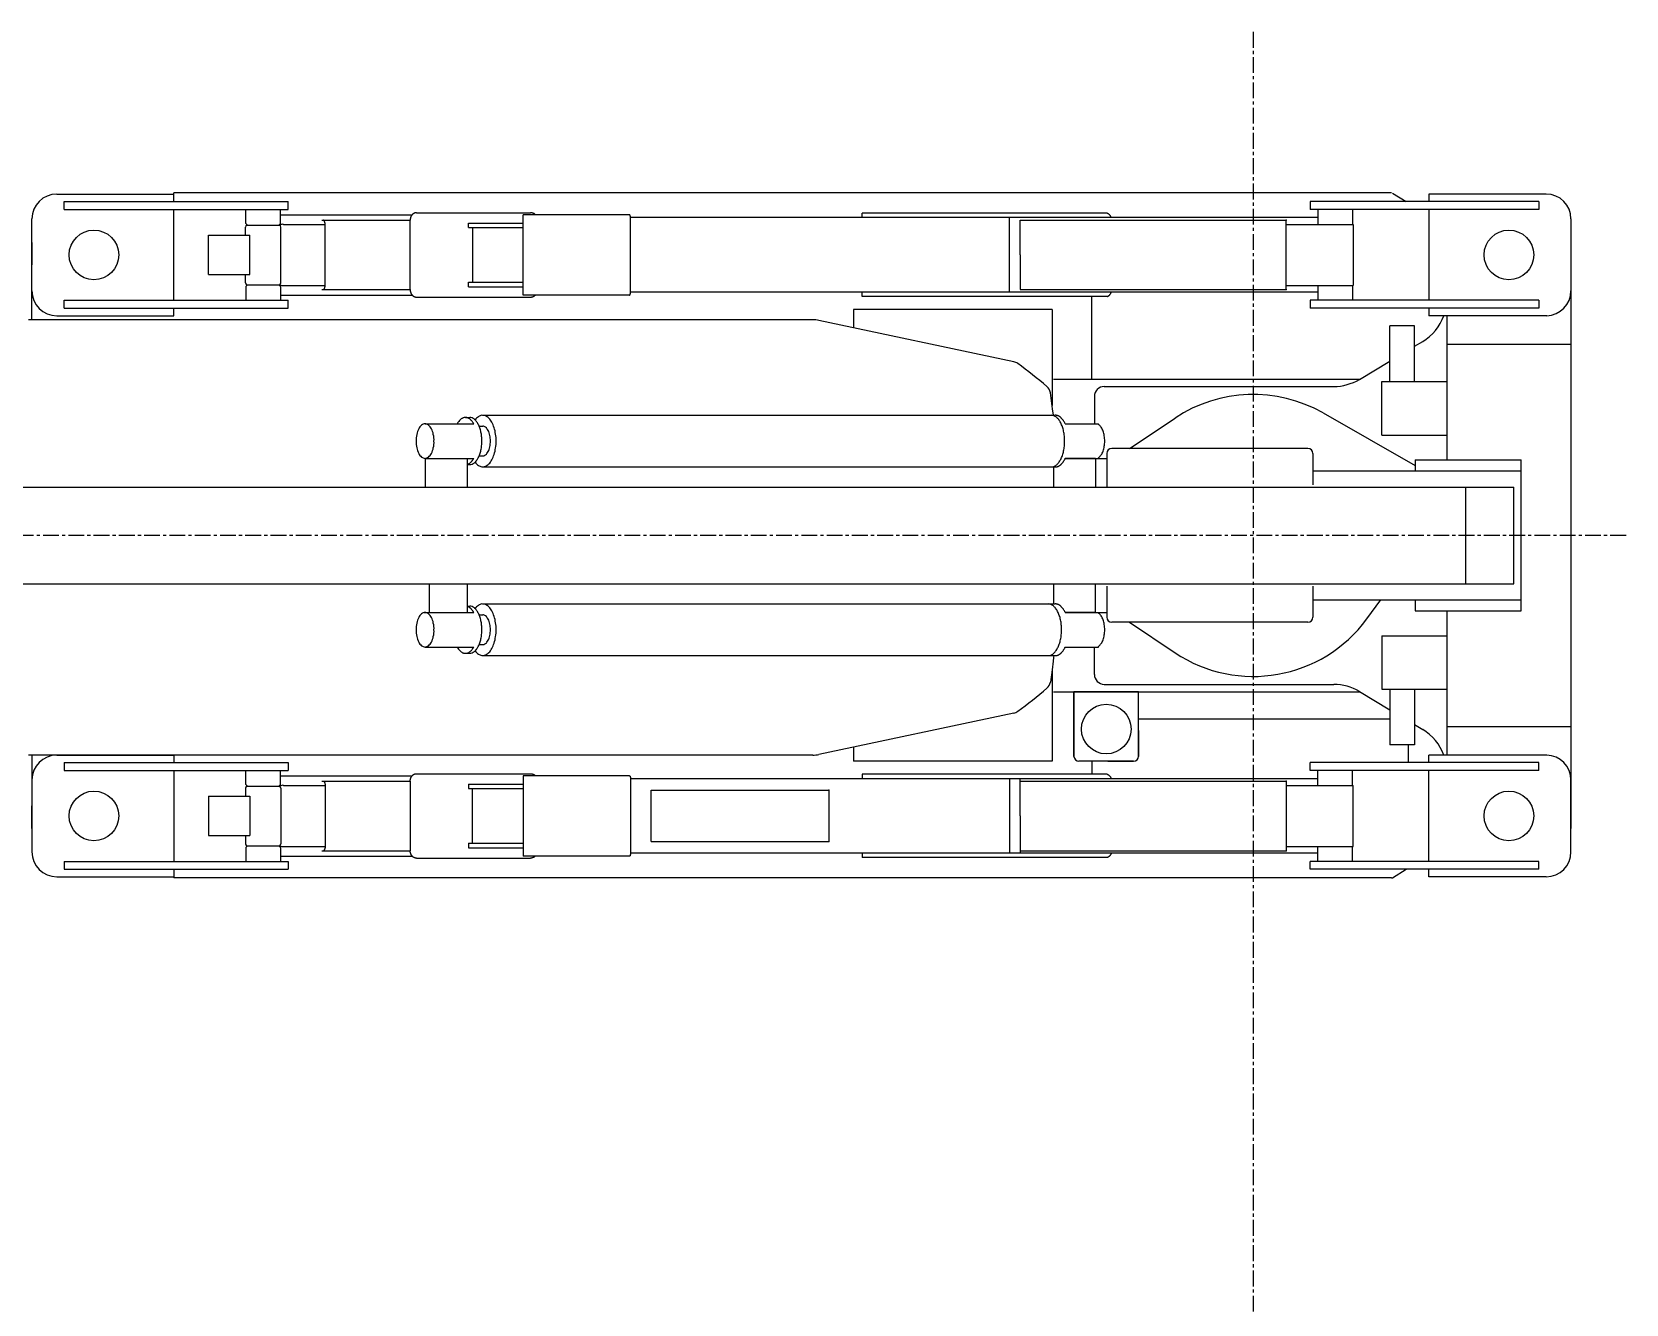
# Model space of a CAD drawing. Header units: millimetres. Extents: x 13669 to 217197, y -88248 to 24578.
# Drawn here: x 89746 to 92949, y -25841 to -23284 of the extents above; entities that cross this region are included whole.
import ezdxf

# ---------------------------------------------------------------- set-up
doc = ezdxf.new("R2010")
doc.units = ezdxf.units.MM
doc.linetypes.add('CENTER', pattern=[50.8, 31.75, -6.35, 6.35, -6.35])
doc.layers.add('1', color=7, linetype='Continuous')

msp = doc.modelspace()

# ---------------------------------------------------------------- linework, layer by layer
at = {"color": 7, "linetype": 'Continuous'}
for p, q in [((92553.1331611, -23640.7369884), (92553.1331611, -23823.3220445)), ((91731.6336706, -23732.0295164), (91731.6336706, -23662.1882359)), ((91731.6336706, -23662.1882359), (92266.2601863, -23662.1882359)), ((92266.2601863, -23801.8707969), (92266.2601863, -23662.1882359)), ((91731.6336706, -23732.0295164), (91731.6336706, -23801.8707969)), ((91731.6336706, -23801.8707969), (92266.2601863, -23801.8707969)), ((92773.6323334, -23823.3220445), (92773.6323334, -23839.285845)), ((91839.7546656, -24739.7391893), (91839.7546656, -24610.0342376)), ((91969.4599008, -24739.7391893), (91969.4599008, -24610.0342376)), ((91959.482575, -24749.7165151), (91849.7319914, -24749.7165151)), ((92773.6323334, -24768.1749261), (92773.6323334, -24752.2111255)), ((91731.6336706, -24859.4674541), (91731.6336706, -24784.6375131)), ((91731.6336706, -24789.6261736), (92266.2601863, -24789.6261736)), ((92266.2601863, -24789.6261736), (92266.2601863, -24929.3087347)), ((92553.1331611, -24950.7599822), (92553.1331611, -24768.1749261)), ((90990.0838568, -24807.9844551), (91346.8673988, -24807.9844551)), ((90990.0838568, -24910.9504532), (90990.0838568, -24807.9844551)), ((91346.8673988, -24807.9844551), (91346.8673988, -24910.9504532)), ((91731.6336706, -24859.4674541), (91731.6336706, -24934.2973952)), ((90990.0838568, -24910.9504532), (91346.8673988, -24910.9504532)), ((91731.6336706, -24929.3087347), (92266.2601863, -24929.3087347))]:
    msp.add_line(p, q, dxfattribs=at)
at = {"color": 3, "linetype": 'Continuous'}
for p, q in [((89994.9468726, -23862.2336848), (89738.5296385, -23862.2336848)), ((90012.9061841, -23862.2336848), (89994.9468726, -23862.2336848)), ((90319.301581, -23862.2336848), (90012.9061841, -23862.2336848)), ((91202.2948756, -23862.2336848), (90319.301581, -23862.2336848)), ((91314.693825, -23862.2336848), (91202.2948756, -23862.2336848)), ((91719.0016702, -23946.8124184), (91327.1370435, -23863.5411811)), ((91796.8837049, -24041.3994572), (91792.3128079, -24008.9534605)), ((91795.9343811, -24034.7369354), (91795.7732485, -24033.5170079)), ((91798.3795883, -24054.2972102), (91796.8156582, -24041.4090435)), ((91798.3484858, -24158.0613938), (91798.3484858, -24198.4695655)), ((91798.3484858, -24393.027405), (91798.3484858, -24433.4355768)), ((91799.3388313, -24537.1997603), (91798.8647999, -24541.3446205)), ((91795.8092573, -24565.9618392), (91792.3488167, -24590.5253866)), ((91798.035141, -24548.3666297), (91795.8092573, -24565.9618392)), ((91798.8647999, -24541.3446205), (91798.035141, -24548.3666297)), ((91719.037679, -24652.666399), (91327.173082, -24735.9376363)), ((91202.3308546, -24737.2451326), (89738.5655581, -24737.2451326)), ((91314.729804, -24737.2451326), (91202.3308546, -24737.2451326))]:
    msp.add_line(p, q, dxfattribs=at)
at = {"color": 7, "linetype": 'Continuous'}
msp.add_circle((91904.6070854, -24684.8641786), 49.8866254, dxfattribs=at)
at = {"color": 3, "linetype": 'Continuous'}
for centre, radius, start, end in [((91314.693802, -23922.0976471), 59.8639535, 78.0031006924, 90.0000000004), ((91714.8539289, -23966.3312433), 19.9546509, 53.6488652578, 78.003100692), ((91070.2407724, -24842.2262512), 1107.4831271, 49.7736128308, 53.6488652578), ((91772.5768635, -24011.899688), 19.9546509, 8.4905852227, 49.7736128308), ((91070.2767778, -23757.2525797), 1107.4831271, 306.3511347422, 310.2263871692), ((91772.6128689, -24587.579143), 19.9546509, 310.2263871692, 351.5094147773), ((91714.8899343, -24633.1475877), 19.9546509, 281.996899308, 306.3511347422), ((91314.7298073, -24677.3811838), 59.8639535, 269.9999999996, 281.9968993076)]:
    msp.add_arc(centre, radius, start, end, dxfattribs=at)
at = {"color": 7, "linetype": 'Continuous'}
for centre, start, end in [((91849.7319914, -24739.7391893), 180, 270), ((91959.482575, -24739.7391893), 270, 0)]:
    msp.add_arc(centre, 9.9773258, start, end, dxfattribs=at)
for p in [(92266.2601863, -23662.1882359), (92266.2601863, -23801.8707969), (92266.2601863, -24789.6261736), (91346.8673988, -24807.9844551), (91346.8673988, -24910.9504532), (92266.2601863, -24929.3087347)]:
    msp.add_point(p, dxfattribs=at)
at = {"layer": '1', "color": 7, "linetype": 'CENTER'}
for p, q in [((92199.9358395, -23283.8578846), (92199.9358395, -27564.0721648)), ((92949.3263301, -24295.7484853), (87743.5369985, -24295.7484853))]:
    msp.add_line(p, q, dxfattribs=at)
at = {"layer": '1', "color": 7, "linetype": 'Continuous'}
for p, q in [((89795.4003215, -23609.8070799), (90030.8653622, -23609.8070799)), ((92478.1573915, -23607.3130279), (90030.8653622, -23607.3130279)), ((90030.8653622, -23624.7730681), (90030.8653622, -23607.3130279)), ((92479.7264257, -23607.7569789), (92507.3777053, -23624.7730681)), ((92788.5983216, -23609.8070799), (92553.1331611, -23609.8070799)), ((92553.1331611, -23609.8070799), (92553.1331611, -23624.7730681)), ((89810.3663097, -23640.7369884), (89810.3663097, -23624.7730681)), ((89810.3663097, -23624.7730681), (90260.3528675, -23624.7730681)), ((89810.3663097, -23640.7369884), (90260.3528675, -23640.7369884)), ((90030.8653622, -23823.3220445), (90030.8653622, -23640.7369884)), ((90175.5458804, -23668.6735795), (90175.5458804, -23640.7369884)), ((90245.3868793, -23668.6735795), (90245.3868793, -23640.7369884)), ((90260.3528675, -23640.7369884), (90260.3528675, -23624.7730681)), ((92314.6726479, -23624.7730681), (92314.6726479, -23640.7369884)), ((92414.0163987, -23624.7730681), (92314.6726479, -23624.7730681)), ((92415.139207, -23640.7369884), (92314.6726479, -23640.7369884)), ((92773.6323334, -23624.7730681), (92319.0247573, -23624.7730681)), ((92773.6323334, -23640.7369884), (92320.199767, -23640.7369884)), ((92329.6386361, -23640.7369884), (92329.6386361, -23670.6689648)), ((92399.4799942, -23640.7369884), (92399.4799942, -23670.6689648)), ((92773.6323334, -23624.7730681), (92773.6323334, -23640.7369884)), ((89745.5141331, -23862.2336848), (89745.5141331, -23659.6939866)), ((90175.0577497, -23692.6191606), (90175.0577497, -23676.0801872)), ((90175.5458804, -23668.6735795), (90179.0378645, -23672.1655636)), ((90176.9544792, -23672.1655636), (90237.793975, -23672.1655636)), ((90237.5366797, -23672.1655636), (90244.5998881, -23672.1655452)), ((90241.8951047, -23672.1655636), (90245.3868793, -23668.6735795)), ((90245.3868793, -23651.2131801), (90509.786563, -23651.2131801)), ((90245.8751297, -23787.9787259), (90245.8751297, -23676.0801872)), ((90250.9834405, -23670.6689648), (90334.9522699, -23670.6689648)), ((90328.4997166, -23662.1880386), (90505.7768754, -23662.1880386)), ((90335.1324031, -23789.5988839), (90335.1324031, -23674.4605081)), ((90505.7768754, -23801.8708745), (90505.7768754, -23662.1880386)), ((90518.3024497, -23647.2220504), (90747.2703359, -23647.2220504)), ((90622.6866256, -23677.1540268), (90622.6866256, -23668.1744339)), ((90622.6866256, -23668.1744339), (90732.9964947, -23668.1744339)), ((90732.9964947, -23812.8458527), (90732.9964947, -23651.2131801)), ((90946.7403791, -23651.2131801), (90732.9964947, -23651.2131801)), ((92229.6580526, -23657.1995754), (90948.7744365, -23657.1995754)), ((90948.7744365, -23801.93888), (90948.7744365, -23662.1201529)), ((91414.129388, -23657.1995754), (91414.129388, -23648.2199825)), ((91906.3031474, -23648.2202074), (91414.129388, -23648.2199825)), ((91709.8604279, -23806.8594574), (91709.8604279, -23657.1995754)), ((92329.6386361, -23657.1995754), (92229.6580526, -23657.1995754)), ((92266.2604298, -23670.6689648), (92400.4779263, -23670.6689648)), ((92400.4779263, -23670.6689648), (92400.4779263, -23793.3900681)), ((92838.4847494, -23659.6939866), (92838.4847494, -23804.3649265)), ((89745.5141331, -23707.0860032), (89745.5141331, -23751.9755869)), ((90100.4872591, -23771.4397525), (90100.4872591, -23692.6191606)), ((90100.4872591, -23692.6191606), (90141.8928804, -23692.6191606)), ((90141.8928804, -23692.6191606), (90183.7855549, -23692.6191606)), ((90183.7855549, -23771.4397525), (90183.7855549, -23692.6191606)), ((90622.6866256, -23677.1540268), (90732.9964947, -23677.1540268)), ((90630.6682865, -23677.1540268), (90630.6682865, -23786.9048863)), ((92838.4847494, -23707.0860032), (92838.4847494, -24884.4106082)), ((90100.4872591, -23771.4397525), (90141.8928804, -23771.4397525)), ((90141.8928804, -23771.4397525), (90183.7855549, -23771.4397525)), ((90175.0577497, -23787.9787259), (90175.0577497, -23771.4397525)), ((90175.5458804, -23795.3853336), (90179.0379543, -23791.8934692)), ((90175.5458804, -23795.3853336), (90175.5458804, -23823.3220445)), ((90176.9544792, -23791.8934692), (90243.9784002, -23791.8934692)), ((90237.5366797, -23791.8934692), (90244.5997091, -23791.8935817)), ((90241.8950149, -23791.8934692), (90245.3868793, -23795.3853336)), ((90245.3868793, -23795.3853336), (90245.3868793, -23823.3220445)), ((90250.9834405, -23793.3900681), (90334.952299, -23793.3900681)), ((90328.4997166, -23801.8708745), (90505.7768754, -23801.8708745)), ((90622.6866256, -23786.9048863), (90732.9964947, -23786.9048863)), ((90622.6866256, -23795.8844793), (90622.6866256, -23786.9048863)), ((90622.6866256, -23795.8844793), (90732.9964947, -23795.8844793)), ((92266.2604298, -23793.3900681), (92400.4779263, -23793.3900681)), ((92329.6386361, -23793.3900681), (92329.6386361, -23823.3220445)), ((92399.4799942, -23793.3900681), (92399.4799942, -23823.3220445)), ((89810.3663097, -23839.285845), (89810.3663097, -23823.3220445)), ((89810.3663097, -23823.3220445), (90260.3528675, -23823.3220445)), ((90245.3868793, -23812.8458527), (90509.786563, -23812.8458527)), ((90260.3528675, -23839.285845), (90260.3528675, -23823.3220445)), ((90518.2670103, -23816.8368627), (90747.2703359, -23816.8368627)), ((90946.7403791, -23812.8458527), (90732.9964947, -23812.8458527)), ((92329.6386361, -23806.8594574), (90948.7744365, -23806.8594574)), ((91414.129388, -23815.8390504), (91414.129388, -23806.8594574)), ((91906.3030612, -23815.8391643), (91414.129388, -23815.8390504)), ((91875.6726819, -23981.462733), (91875.6726819, -23815.8391572)), ((92304.7025461, -23806.8594574), (92303.5859636, -23806.8594574)), ((92314.6726479, -23823.3220445), (92314.6726479, -23839.285845)), ((92404.1788356, -23823.3220445), (92314.6726479, -23823.3220445)), ((92773.6323334, -23823.3220445), (92370.2959581, -23823.3220445)), ((89795.4003215, -23854.2518332), (90030.8653622, -23854.2518332)), ((89810.3663097, -23839.285845), (90260.3528675, -23839.285845)), ((90030.8653622, -23854.2518332), (90030.8653622, -23839.285845)), ((91396.7614186, -23841.779897), (91396.7614186, -23878.3363615)), ((91795.854158, -23841.779897), (91396.7614186, -23841.779897)), ((91795.854158, -23841.779897), (91795.9343811, -24034.7369354)), ((92397.8293056, -23839.285845), (92314.6726479, -23839.285845)), ((92773.6323334, -23839.285845), (92378.9767101, -23839.285845)), ((92553.1331611, -23839.285845), (92553.1331611, -23854.2518332)), ((92789.8486523, -23854.2358806), (92553.1331611, -23854.2518332)), ((92589.0515328, -23854.2518332), (92589.0515328, -24144.0928588)), ((92474.3125693, -23986.4513159), (92474.3125693, -23874.7050711)), ((92524.1989971, -23874.7050711), (92474.3125693, -23874.7050711)), ((92524.1989971, -23986.4513159), (92524.1989971, -23874.7050711)), ((92524.1989971, -23915.6123849), (92540.6111787, -23905.7650041)), ((92589.0515328, -23911.6213749), (92838.4847494, -23911.6213749)), ((92413.202249, -23982.210314), (92474.3125693, -23945.5443613)), ((91798.8473556, -23981.462733), (92414.4486165, -23981.462733)), ((91900.6157162, -23996.4287212), (92361.8696278, -23996.4287212)), ((92150.049292, -23981.462733), (92214.9018277, -23981.462733)), ((92458.5865483, -23986.4513159), (92589.0515328, -23986.4513159)), ((92458.5865483, -24094.206431), (92458.5865483, -23986.4513159)), ((91880.6611451, -24016.3832923), (91880.6611451, -24071.2586622)), ((90616.8897596, -24058.786726), (90625.4455158, -24058.786726)), ((90651.5399733, -24054.2969296), (91802.2526567, -24054.2970493)), ((91951.0050012, -24121.1452097), (92042.7685389, -24059.9753847)), ((92340.2519163, -24049.5736637), (92525.627351, -24155.2348574)), ((90535.6127103, -24071.2586622), (90633.3747358, -24071.2586622)), ((90644.5801902, -24076.2472451), (90651.5396141, -24076.2472451)), ((91821.9942319, -24071.2586622), (91888.7269747, -24071.2586622)), ((92309.686699, -24121.1452097), (91915.5820636, -24121.1452097)), ((92458.5865483, -24094.206431), (92589.0515328, -24094.206431)), ((90535.6127103, -24141.0996611), (90633.3747358, -24141.0996611)), ((90536.2170968, -24198.469562), (90536.2170968, -24141.0996611)), ((90536.2170968, -24141.0996611), (90621.0240839, -24141.0996611)), ((90536.2170968, -24141.0996611), (90621.0240839, -24141.0996611)), ((90536.2170968, -24198.469562), (90536.2170968, -24141.0996611)), ((90621.0240839, -24198.469562), (90621.0240839, -24141.0996611)), ((90621.0240839, -24198.469562), (90621.0240839, -24141.0996611)), ((90621.0240839, -24153.5715973), (90625.4455158, -24153.5715973)), ((90644.5801902, -24136.1111979), (90651.5396141, -24136.1111979)), ((91883.1560352, -24141.0996611), (91821.9942319, -24141.0996611)), ((91821.9942319, -24141.0996611), (91905.6050175, -24141.0996611)), ((91821.9942319, -24141.0996611), (91888.7269747, -24141.0996611)), ((91883.1560352, -24141.0996611), (91883.1560352, -24198.469562)), ((91905.6050175, -24131.122615), (91905.6050175, -24198.469562)), ((92319.6637451, -24131.122615), (92319.6637451, -24193.9797655)), ((92525.627351, -24144.0928588), (92738.7114149, -24144.0928588)), ((92525.627351, -24144.0928588), (92525.627351, -24166.0431744)), ((92738.7114149, -24447.4037526), (92738.7114149, -24144.0928588)), ((90651.5399733, -24158.0613938), (91802.2526567, -24158.0613938)), ((92319.6637451, -24166.0431744), (92738.7114149, -24166.0431744)), ((88368.6432183, -24198.469562), (92723.9624934, -24198.469562)), ((92627.4361796, -24393.0274086), (92627.4361796, -24198.469562)), ((92627.4361796, -24393.0274086), (92627.4361796, -24198.469562)), ((92723.9624934, -24393.0274086), (92723.9624934, -24198.469562)), ((92723.9624934, -24393.0274086), (92723.9624934, -24198.469562)), ((88368.6432183, -24393.0274086), (92723.9624934, -24393.0274086)), ((90543.6913508, -24393.0274086), (90543.6913508, -24450.3969502)), ((90621.0240839, -24450.3969502), (90621.0240839, -24393.0274086)), ((90621.0240839, -24450.3969502), (90621.0240839, -24393.0274086)), ((91883.1560352, -24450.3973094), (91883.1560352, -24393.0274086)), ((91905.6050175, -24397.5172051), (91905.6050175, -24460.3743555)), ((92319.6637451, -24397.5172051), (92319.6637451, -24460.3743555)), ((90621.0240839, -24437.9253732), (90625.4455158, -24437.9253732)), ((90651.5399733, -24433.4355768), (91802.2526567, -24433.4355768)), ((92319.6637451, -24425.453437), (92738.7114149, -24425.453437)), ((92428.1559052, -24463.6957274), (92456.2810678, -24425.453437)), ((92525.627351, -24425.453437), (92525.627351, -24447.4037526)), ((90533.7138257, -24450.3969502), (90543.6913508, -24450.3969502)), ((90535.6127103, -24450.3969502), (90633.3747358, -24450.3969502)), ((90536.2170968, -24450.3969502), (90621.0240839, -24450.3969502)), ((90536.2170968, -24450.3969502), (90621.0240839, -24450.3969502)), ((90644.5801902, -24455.3854134), (90651.5396141, -24455.3854134)), ((91883.1560352, -24450.3969502), (91821.9942319, -24450.3969502)), ((91821.9942319, -24450.3969502), (91888.7269747, -24450.3969502)), ((91821.9942319, -24450.3973094), (91905.6050175, -24450.3973094)), ((92309.686699, -24470.3514016), (91915.5820636, -24470.3514016)), ((91951.0050012, -24470.3514016), (92042.7685389, -24531.5215859)), ((92525.627351, -24447.4037526), (92738.7114149, -24447.4037526)), ((92589.0515328, -24447.4037526), (92589.0515328, -24737.2451373)), ((92458.5865483, -24497.2901804), (92589.0515328, -24497.2901804)), ((92458.5865483, -24497.2901804), (92458.5865483, -24605.0452955)), ((90535.6127103, -24520.2383083), (90633.3747358, -24520.2383083)), ((90616.8897596, -24532.7098854), (90625.4455158, -24532.7098854)), ((90644.5801902, -24515.2493662), (90651.5396141, -24515.2493662)), ((90651.5399733, -24537.1996818), (91802.2526567, -24537.1995621)), ((91821.9942319, -24520.2383083), (91888.7269747, -24520.2383083)), ((91880.6611451, -24575.1133191), (91880.6611451, -24520.2383083)), ((91795.854158, -24565.6138482), (91795.854158, -24749.7167143)), ((91900.6157162, -24595.0682494), (92361.8696278, -24595.0682494)), ((92458.5865483, -24605.0452955), (92589.0515328, -24605.0452955)), ((92474.3125693, -24605.0452955), (92474.3125693, -24716.7915403)), ((92524.1989971, -24605.0452955), (92524.1989971, -24716.7915403)), ((91798.8473556, -24610.0342376), (92414.4486165, -24610.0342376)), ((91969.4596212, -24610.0342376), (91839.7546694, -24610.0342376)), ((91839.7546694, -24610.0342376), (91839.7546694, -24739.7395485)), ((92413.202249, -24609.2866565), (92474.3125693, -24645.9526093)), ((92474.3125693, -24664.9092483), (91969.4596212, -24664.9092483)), ((91969.4596212, -24687.8573762), (91969.4596212, -24739.7395485)), ((92524.1989971, -24675.8845857), (92540.6111787, -24685.7319665)), ((92589.0515328, -24679.8752365), (92838.4847494, -24679.8752365)), ((91396.7614186, -24721.1501129), (91396.7614186, -24749.7167143)), ((92524.1989971, -24716.7915403), (92474.3125693, -24716.7915403)), ((92511.4312132, -24716.7915403), (92511.4312132, -24752.2111255)), ((89745.5141331, -24737.2451326), (89745.5141331, -24931.802984)), ((89795.4003215, -24737.2451373), (90030.8653622, -24737.2451373)), ((89810.3663097, -24752.2111255), (89810.3663097, -24768.1749261)), ((89810.3663097, -24752.2111255), (90260.3528675, -24752.2111255)), ((90030.8653622, -24737.2451373), (90030.8653622, -24752.2111255)), ((90260.3528675, -24752.2111255), (90260.3528675, -24768.1749261)), ((91795.854158, -24749.7167143), (91396.7614186, -24749.7167143)), ((91875.6726819, -24749.7167143), (91875.6726819, -24774.6601078)), ((91907.6002831, -24749.7167143), (91959.482575, -24749.7167143)), ((92314.6726479, -24768.1749261), (92314.6726479, -24752.2111255)), ((92397.8293056, -24752.2111255), (92314.6726479, -24752.2111255)), ((92773.6323334, -24752.2111255), (92378.9767101, -24752.2111255)), ((92553.1331611, -24752.2111255), (92553.1331611, -24737.2451373)), ((92789.8486523, -24737.2610899), (92553.1331611, -24737.2451373)), ((89810.3663097, -24768.1749261), (90260.3528675, -24768.1749261)), ((90030.8653622, -24768.1749261), (90030.8653622, -24950.7599822)), ((90175.5458804, -24796.111637), (90175.5458804, -24768.1749261)), ((90175.5458804, -24796.111637), (90179.0379543, -24799.6035013)), ((90241.8950149, -24799.6035013), (90245.3868793, -24796.111637)), ((90245.3868793, -24796.111637), (90245.3868793, -24768.1749261)), ((90245.3868793, -24778.6511178), (90509.786563, -24778.6511178)), ((90328.4997166, -24789.626096), (90505.7768754, -24789.626096)), ((90505.7768754, -24789.626096), (90505.7768754, -24929.308932)), ((90518.2670103, -24774.6601078), (90747.2703359, -24774.6601078)), ((90622.6866256, -24795.6124913), (90732.9964947, -24795.6124913)), ((90622.6866256, -24795.6124913), (90622.6866256, -24804.5920842)), ((90732.9964947, -24778.6511178), (90732.9964947, -24940.2837904)), ((90946.7403791, -24778.6511178), (90732.9964947, -24778.6511178)), ((92329.6386361, -24784.6375131), (90948.7744365, -24784.6375131)), ((90948.7744365, -24789.5580906), (90948.7744365, -24929.3768177)), ((91906.3030612, -24775.6578063), (91414.129388, -24775.6579202)), ((91414.129388, -24775.6579202), (91414.129388, -24784.6375131)), ((91709.8604279, -24784.6375131), (91709.8604279, -24934.2973952)), ((92304.7025461, -24784.6375131), (92303.5859636, -24784.6375131)), ((92404.1788356, -24768.1749261), (92314.6726479, -24768.1749261)), ((92329.6386361, -24798.1069025), (92329.6386361, -24768.1749261)), ((92773.6323334, -24768.1749261), (92370.2959581, -24768.1749261)), ((92399.4799942, -24798.1069025), (92399.4799942, -24768.1749261)), ((92838.4847494, -24931.802984), (92838.4847494, -24787.132044)), ((90100.4872591, -24820.0572181), (90100.4872591, -24898.8778099)), ((90100.4872591, -24820.0572181), (90141.8928804, -24820.0572181)), ((90141.8928804, -24820.0572181), (90183.7855549, -24820.0572181)), ((90175.0577497, -24803.5182446), (90175.0577497, -24820.0572181)), ((90176.9544792, -24799.6035013), (90243.9784002, -24799.6035013)), ((90183.7855549, -24820.0572181), (90183.7855549, -24898.8778099)), ((90237.5366797, -24799.6035013), (90244.9140738, -24799.6035013)), ((90245.8751297, -24803.5182446), (90245.8751297, -24915.4167834)), ((90250.9834405, -24798.1069025), (90334.952299, -24798.1069025)), ((90335.1324031, -24801.8980866), (90335.1324031, -24917.0364625)), ((90622.6866256, -24804.5920842), (90732.9964947, -24804.5920842)), ((90630.6682865, -24914.3429438), (90630.6682865, -24804.5920842)), ((92266.2604298, -24798.1069025), (92400.4779263, -24798.1069025)), ((92400.4779263, -24920.8280058), (92400.4779263, -24798.1069025)), ((89745.5141331, -24884.4109674), (89745.5141331, -24839.5213837)), ((89745.5141331, -24880.3745805), (89745.5141331, -24884.4106082)), ((90100.4872591, -24898.8778099), (90141.8928804, -24898.8778099)), ((90141.8928804, -24898.8778099), (90183.7855549, -24898.8778099)), ((90175.0577497, -24898.8778099), (90175.0577497, -24915.4167834)), ((90175.5458804, -24922.8233911), (90179.0378645, -24919.331407)), ((90175.5458804, -24922.8233911), (90175.5458804, -24950.7599822)), ((90176.9544792, -24919.331407), (90237.793975, -24919.331407)), ((90237.5366797, -24919.331407), (90244.9140738, -24919.331407)), ((90241.8951047, -24919.331407), (90245.3868793, -24922.8233911)), ((90245.3868793, -24922.8233911), (90245.3868793, -24950.7599822)), ((90250.9834405, -24920.8280058), (90334.9522699, -24920.8280058)), ((90622.6866256, -24914.3429438), (90622.6866256, -24923.3225367)), ((90622.6866256, -24914.3429438), (90732.9964947, -24914.3429438)), ((90622.6866256, -24923.3225367), (90732.9964947, -24923.3225367)), ((92266.2604298, -24920.8280058), (92400.4779263, -24920.8280058)), ((92329.6386361, -24950.7599822), (92329.6386361, -24920.8280058)), ((92399.4799942, -24950.7599822), (92399.4799942, -24920.8280058)), ((89810.3663097, -24950.7599822), (89810.3663097, -24966.7239025)), ((89810.3663097, -24950.7599822), (90260.3528675, -24950.7599822)), ((90245.3868793, -24940.2837904), (90509.786563, -24940.2837904)), ((90260.3528675, -24950.7599822), (90260.3528675, -24966.7239025)), ((90328.4997166, -24929.308932), (90505.7768754, -24929.308932)), ((90518.3024497, -24944.2749202), (90747.2703359, -24944.2749202)), ((90946.7403791, -24940.2837904), (90732.9964947, -24940.2837904)), ((92229.6580526, -24934.2973952), (90948.7744365, -24934.2973952)), ((91414.129388, -24934.2973952), (91414.129388, -24943.2769881)), ((91906.3031474, -24943.2767631), (91414.129388, -24943.2769881)), ((92329.6386361, -24934.2973952), (92229.6580526, -24934.2973952)), ((92314.6726479, -24966.7239025), (92314.6726479, -24950.7599822)), ((92415.139207, -24950.7599822), (92314.6726479, -24950.7599822)), ((92773.6323334, -24950.7599822), (92320.199767, -24950.7599822)), ((92773.6323334, -24966.7239025), (92773.6323334, -24950.7599822)), ((89795.4003215, -24981.6898907), (90030.8653622, -24981.6898907)), ((89810.3663097, -24966.7239025), (90260.3528675, -24966.7239025)), ((90030.8653622, -24966.7239025), (90030.8653622, -24984.1839427)), ((92478.1573915, -24984.1839427), (90030.8653622, -24984.1839427)), ((92414.0163987, -24966.7239025), (92314.6726479, -24966.7239025)), ((92773.6323334, -24966.7239025), (92319.0247573, -24966.7239025)), ((92479.7264257, -24983.7399916), (92507.3777053, -24966.7235433)), ((92553.1331611, -24981.6898907), (92553.1331611, -24966.7239025)), ((92788.5983216, -24981.6898907), (92553.1331611, -24981.6898907))]:
    msp.add_line(p, q, dxfattribs=at)
for points in [[(90335.1324031, -23674.4605081, 0.024548622), (90335.1140847, -23673.2576018, 0.024548622), (90335.0593691, -23672.0663092, 0.024548622), (90334.9686153, -23670.898124, 0.024548622), (90334.842901, -23669.764181, 0.024548622), (90334.6833037, -23668.6754952, 0.024548622), (90334.4913799, -23667.6424828, 0.024548622), (90334.2689254, -23666.675201, 0.024548622), (90334.0183349, -23665.7827492, 0.024548622), (90333.7416437, -23664.9739872, 0.024548622), (90333.4418451, -23664.2565776, 0.024548622), (90333.1216926, -23663.6374646, 0.024548622), (90332.7841797, -23663.1225149, 0.024548622), (90332.4326586, -23662.716757, 0.024548622), (90332.0706014, -23662.424142, 0.024548622), (90331.7013605, -23662.2474236, 0.024548622), (90331.3284081, -23662.1883978, -1)], [(90518.3024497, -23647.2220504, 0.024548622), (90517.0747598, -23647.2941266, 0.024548622), (90515.8588032, -23647.5096368, 0.024548622), (90514.666433, -23647.8665457, 0.024548622), (90513.509143, -23648.3612614, 0.024548622), (90512.3979483, -23648.9892343, 0.024548622), (90511.3436244, -23649.7443582, 0.024548622), (90510.3562284, -23650.61921, 0.024548622), (90509.4454582, -23651.6055285, 0.024548622), (90508.6199343, -23652.6937354, 0.024548622), (90507.8877981, -23653.8734145, 0.024548622), (90507.2557545, -23655.1331915, 0.024548622), (90506.7302687, -23656.4608542, 0.024548622), (90506.3161299, -23657.8437115, 0.024548622), (90506.0174088, -23659.2683539, 0.024548622), (90505.8370986, -23660.7211323, 0.024548622), (90505.7767557, -23662.1880386, -1)], [(90756.7333171, -23651.2131801, 0.1630958734), (90755.3504131, -23649.5990085, 0.0095218773), (90754.8658743, -23649.3000479, 0.0095218773), (90754.3703205, -23649.0197649, 0.0095218773), (90753.8645898, -23648.7585186, 0.0095218773), (90753.3491612, -23648.516788, 0.0095218773), (90752.8249924, -23648.2948124, 0.0095218773), (90752.2928018, -23648.0930709, 0.0095218773), (90751.7531882, -23647.9118029, 0.0095218773), (90751.2072289, -23647.7512477, 0.0095218773), (90750.6555227, -23647.6115253, 0.0095218773), (90750.098788, -23647.4929946, 0.0095218773), (90749.5381022, -23647.3957756, 0.0095218773), (90748.974064, -23647.3201075, 0.0095218773), (90748.4075116, -23647.2658708, 0.0095218773), (90747.8394027, -23647.2333048, 0.0095218773), (90747.2703359, -23647.2224096, -1)], [(90948.7745562, -23662.1880386, 0.024548622), (90948.7648583, -23661.1124031, 0.024548622), (90948.7355249, -23660.0469445, 0.024548622), (90948.6870351, -23659.0021988, 0.024548622), (90948.619748, -23657.9881034, 0.024548622), (90948.534382, -23657.0144761, 0.024548622), (90948.4317752, -23656.0906555, 0.024548622), (90948.3128854, -23655.2256214, 0.024548622), (90948.1787902, -23654.4275152, 0.024548622), (90948.0309262, -23653.7042389, 0.024548622), (90947.8704908, -23653.0626171, 0.024548622), (90947.6992799, -23652.5089952, 0.024548622), (90947.5188499, -23652.0485217, 0.024548622), (90947.3308771, -23651.6856264, 0.024548622), (90947.1372771, -23651.4239012, 0.024548622), (90946.9398458, -23651.2658604, 0.024548622), (90946.7403791, -23651.2130604, -1)], [(91914.7430105, -23657.1998149, 0.019236082), (91914.3323437, -23656.130046, 0.019236082), (91913.8434947, -23655.0961956, 0.019236082), (91913.2792171, -23654.1042499, 0.019236082), (91912.6431027, -23653.1600756, 0.019236082), (91911.9387434, -23652.2694197, 0.019236082), (91911.1703298, -23651.4374305, 0.019236082), (91910.3424113, -23650.6690168, 0.019236082), (91909.4598969, -23649.9687283, 0.019236082), (91908.5280546, -23649.3407554, 0.019236082), (91907.5522722, -23648.7888098, 0.019236082), (91906.5384163, -23648.316124, 0.004376328), (91906.3031474, -23648.2202074, 0.0148585032)], [(90331.3284081, -23801.8709943, 0.024548622), (90331.7013605, -23801.8118487, 0.024548622), (90332.0706014, -23801.6351303, 0.024548622), (90332.4326586, -23801.3425153, 0.024548622), (90332.7841797, -23800.9367574, 0.024548622), (90333.1216926, -23800.4219274, 0.024548622), (90333.4418451, -23799.8026947, 0.024548622), (90333.7416437, -23799.0852851, 0.024548622), (90334.0183349, -23798.2765231, 0.024548622), (90334.2689254, -23797.384191, 0.024548622), (90334.4913799, -23796.4169092, 0.024548622), (90334.6833037, -23795.3838969, 0.024548622), (90334.842901, -23794.295211, 0.024548622), (90334.9686153, -23793.161268, 0.024548622), (90335.0593691, -23791.9929631, 0.024548622), (90335.1140847, -23790.8016705, 0.024548622), (90335.1324031, -23789.5988839, -1)], [(90505.7767557, -23801.8708745, 0.024548622), (90505.8370986, -23803.3377808, 0.024548622), (90506.0174088, -23804.7905592, 0.024548622), (90506.3161299, -23806.2153213, 0.024548622), (90506.7302687, -23807.5981786, 0.024548622), (90507.2557545, -23808.9258414, 0.024548622), (90507.8877981, -23810.1854987, 0.024548622), (90508.6199343, -23811.3651777, 0.024548622), (90509.4454582, -23812.4533847, 0.024548622), (90510.3562284, -23813.4397031, 0.024548622), (90511.3436244, -23814.3146747, 0.024548622), (90512.3979483, -23815.0696789, 0.024548622), (90513.509143, -23815.6976517, 0.024548622), (90514.666433, -23816.1924872, 0.024548622), (90515.8588032, -23816.5492763, 0.024548622), (90517.0747598, -23816.7647865, 0.024548622), (90518.3024497, -23816.8368627, -1)], [(90946.7403791, -23812.8459725, 0.024548622), (90946.9398458, -23812.7930527, 0.024548622), (90947.1372771, -23812.6350119, 0.024548622), (90947.3308771, -23812.3734064, 0.024548622), (90947.5188499, -23812.0105111, 0.024548622), (90947.6992799, -23811.5500376, 0.024548622), (90947.8704908, -23810.996296, 0.024548622), (90948.0309262, -23810.3546742, 0.024548622), (90948.1787902, -23809.6313979, 0.024548622), (90948.3128854, -23808.8334114, 0.024548622), (90948.4317752, -23807.9682576, 0.024548622), (90948.534382, -23807.0444371, 0.024548622), (90948.619748, -23806.0708097, 0.024548622), (90948.6870351, -23805.0568341, 0.024548622), (90948.7355249, -23804.0119687, 0.024548622), (90948.7648583, -23802.9466298, 0.024548622), (90948.7745562, -23801.8708745, -1)], [(90747.2703359, -23816.8368627, 0.0095218773), (90747.8394027, -23816.8259675, 0.0095218773), (90748.4075116, -23816.7935212, 0.0095218773), (90748.974064, -23816.7392845, 0.0095218773), (90749.5381022, -23816.6634967, 0.0095218773), (90750.098788, -23816.5662777, 0.0095218773), (90750.6555227, -23816.4478668, 0.0095218773), (90751.2072289, -23816.3081443, 0.0095218773), (90751.7531882, -23816.1475892, 0.0095218773), (90752.2928018, -23815.9662014, 0.0095218773), (90752.8249924, -23815.7644599, 0.0095218773), (90753.3491612, -23815.5426041, 0.0095218773), (90753.8645898, -23815.3008734, 0.0095218773), (90754.3703205, -23815.0396271, 0.0095218773), (90754.8658743, -23814.7593441, 0.0095218773), (90755.3504131, -23814.4602638, 0.0441073446), (90757.4294133, -23812.8458527, -1)], [(91906.3030612, -23815.8391643, 0.0043796692), (91906.538536, -23815.7431483, 0.019236148), (91907.5522722, -23815.2704625, 0.019236148), (91908.5280546, -23814.7185169, 0.019236148), (91909.4598969, -23814.090544, 0.019236148), (91910.3424113, -23813.3902555, 0.019236148), (91911.1703298, -23812.6218418, 0.019236148), (91911.9387434, -23811.7898526, 0.019236148), (91912.6431027, -23810.8991967, 0.019236148), (91913.2793368, -23809.9550225, 0.019236148), (91913.8434947, -23808.9631965, 0.019236148), (91914.3323437, -23807.9292263, 0.019236148), (91914.7430105, -23806.8595772, -1)], [(90633.3743766, -24071.2585425, 0.019541247), (90631.9213587, -24068.8636252, 0.019541247), (90630.3765095, -24066.6964304, 0.019541247), (90628.7492876, -24064.7703676, 0.019541247), (90627.04975, -24063.0970503, 0.019541247), (90625.2881933, -24061.6867753, 0.019541247), (90623.4752733, -24060.548163, 0.019541247), (90621.6222445, -24059.6880377, 0.019541247), (90619.7402416, -24059.1117873, 0.019541247), (90617.8408781, -24058.8230036, 0.019541247), (90615.9356479, -24058.823243, 0.019541247), (90614.0362844, -24059.1125056, 0.019541247), (90612.1544012, -24059.689235, 0.019541247), (90610.3013724, -24060.5497194, 0.019541247), (90608.4885722, -24061.6888107, 0.019541247), (90606.7270155, -24063.0995646, 0.0853223606), (90600.3701572, -24071.2586622, -1)], [(90625.4455158, -24153.5714776, 0.04912685), (90630.2024252, -24152.6608272, 0.04912685), (90634.7766298, -24149.9639561, 0.04912685), (90638.9921296, -24145.584429, 0.04912685), (90642.6870525, -24139.6905834, 0.04912685), (90645.7194012, -24132.5089445, 0.04912685), (90647.9726804, -24124.315485, 0.04912685), (90649.3602071, -24115.4249696, 0.04912685), (90649.8287024, -24106.1792215, 0.04912685), (90649.3602071, -24096.9334735, 0.04912685), (90647.9726804, -24088.0429581, 0.04912685), (90645.7194012, -24079.8494986, 0.04912685), (90642.6870525, -24072.6677399, 0.04912685), (90638.9921296, -24066.7738943, 0.04912685), (90634.7766298, -24062.3943673, 0.04912685), (90630.2024252, -24059.6974962, 0.04912685), (90625.4455158, -24058.7868457, -1)], [(90636.3269865, -24148.8107369, 0.068142801), (90642.7828349, -24155.1898397, 0.068142801), (90649.8831786, -24157.9613013, 0.068142801), (90657.105525, -24156.9209855, 0.068142801), (90663.9181626, -24152.145638, 0.068142801), (90669.8196708, -24143.9867799, 0.068142801), (90674.3756768, -24133.0448466, 0.068142801), (90677.2505832, -24120.1252477, 0.068142801), (90678.2330704, -24106.1792215, 0.068142801), (90677.2505832, -24092.2330756, 0.068142801), (90674.3756768, -24079.3135965, 0.068142801), (90669.8196708, -24068.3716632, 0.068142801), (90663.9181626, -24060.2126854, 0.068142801), (90657.105525, -24055.4373379, 0.068142801), (90649.8831786, -24054.3971418, 0.068142801), (90642.7828349, -24057.1686034, 0.068142801), (90636.3269865, -24063.5475865, -1)], [(91794.189102, -24158.0612741, 0.04912685), (91799.3966673, -24157.0644195, 0.04912685), (91804.4041672, -24154.1120491, 0.04912685), (91809.0190793, -24149.3175451, 0.04912685), (91813.0639669, -24142.8654083, 0.04912685), (91816.3836625, -24135.0033556, 0.04912685), (91818.8502968, -24126.0335804, 0.04912685), (91820.3694045, -24116.300899, 0.04912685), (91820.8821991, -24106.1792215, 0.04912685), (91820.3694045, -24096.0575441, 0.04912685), (91818.8502968, -24086.3247429, 0.04912685), (91816.3836625, -24077.3550874, 0.04912685), (91813.0639669, -24069.4930348, 0.04912685), (91809.0190793, -24063.0407782, 0.04912685), (91804.4041672, -24058.246394, 0.04912685), (91799.3966673, -24055.2940235, 0.04912685), (91794.189102, -24054.2970493, -1)], [(91821.9942319, -24071.2585425, 0.01300753), (91821.033176, -24069.3104497, 0.01300753), (91820.0213555, -24067.4619706, 0.01300753), (91818.9614043, -24065.7183731, 0.01300753), (91817.856196, -24064.0843267, 0.01300753), (91816.7088435, -24062.5641414, 0.01300753), (91815.52234, -24061.1618882, 0.01300753), (91814.299918, -24059.8816377, 0.01300753), (91813.0448104, -24058.7265029, 0.01300753), (91811.7606089, -24057.6999558, 0.01300753), (91810.4506659, -24056.8045108, 0.01300753), (91809.1184535, -24056.0426821, 0.01300753), (91807.767803, -24055.4165052, 0.01300753), (91806.4020667, -24054.9277759, 0.01300753), (91805.0251958, -24054.5776915, 0.01300753), (91803.6409018, -24054.3673296, 0.01300753), (91802.2526567, -24054.2970493, -1)], [(90651.5396141, -24136.1111979, 0.04912685), (90654.5439465, -24135.5360251, 0.04912685), (90657.4328611, -24133.8327759, 0.04912685), (90660.0952506, -24131.0667021, 0.04912685), (90662.4289869, -24127.3442418, 0.04912685), (90664.3441545, -24122.8084698, 0.04912685), (90665.7672404, -24117.63371, 0.04912685), (90666.6435289, -24112.018591, 0.04912685), (90666.9394963, -24106.1792215, 0.04912685), (90666.6435289, -24100.3397324, 0.04912685), (90665.7672404, -24094.7247331, 0.04912685), (90664.3441545, -24089.5498535, 0.04912685), (90662.4289869, -24085.0140816, 0.04912685), (90660.0952506, -24081.2916213, 0.04912685), (90657.4328611, -24078.5256672, 0.04912685), (90654.5439465, -24076.8222983, 0.04912685), (90651.5396141, -24076.2472451, -1)], [(91889.6747147, -24073.3654114, 0.0133033823), (91888.7269747, -24071.2585425, -1)], [(91889.6555843, -24139.007416, 0.038233192), (91892.1558621, -24136.8117259, 0.038233192), (91894.4549971, -24133.9017392, 0.038233192), (91896.4993511, -24130.3452217, 0.038233192), (91898.2412724, -24126.2251451, 0.038233192), (91899.6400535, -24121.6375309, 0.038233192), (91900.6632482, -24116.6895357, 0.038233192), (91901.2867911, -24111.4963378, 0.038233192), (91901.496315, -24106.1792215, 0.038233192), (91901.2867911, -24100.8621053, 0.038233192), (91900.6632482, -24095.6689073, 0.038233192), (91899.6400535, -24090.7207925, 0.038233192), (91898.2412724, -24086.133298, 0.038233192), (91896.4993511, -24082.0132213, 0.038233192), (91894.4549971, -24078.4567039, 0.038233192), (91892.1558621, -24075.5465974, 0.038233192), (91889.6555843, -24073.3510271, -1)], [(90621.0240839, -24152.885317, 0.00893825), (90621.8803779, -24152.5682775, 0.00893825), (90622.7303263, -24152.191853, 0.00893825), (90623.5727319, -24151.756642, 0.00893825), (90624.4066367, -24151.2632433, 0.00893825), (90625.2309633, -24150.7122555, 0.00893825), (90626.0446342, -24150.1042772, 0.00893825), (90626.8465717, -24149.4401465, 0.00893825), (90627.6358181, -24148.7208212, 0.00893825), (90628.4112957, -24147.9470198, 0.00893825), (90629.1720468, -24147.1199394, 0.00893825), (90629.9171136, -24146.2404182, 0.00893825), (90630.6455382, -24145.3097732, 0.00893825), (90631.3563627, -24144.3290819, 0.00893825), (90632.0486295, -24143.2996614, 0.00893825), (90632.72162, -24142.2228286, 0.00893825), (90633.3743766, -24141.0997809, -1)], [(91802.2526567, -24158.0612741, 0.01300753), (91803.6409018, -24157.9911135, 0.01300753), (91805.0251958, -24157.7806319, 0.01300753), (91806.4020667, -24157.4305475, 0.01300753), (91807.767803, -24156.9418182, 0.01300753), (91809.1184535, -24156.3157609, 0.01300753), (91810.4506659, -24155.5539323, 0.01300753), (91811.7606089, -24154.6584873, 0.01300753), (91813.0448104, -24153.6318205, 0.01300753), (91814.299918, -24152.4768054, 0.01300753), (91815.52234, -24151.1964351, 0.01300753), (91816.7088435, -24149.7943016, 0.01300753), (91817.856196, -24148.2741164, 0.01300753), (91818.9614043, -24146.6399502, 0.01300753), (91820.0213555, -24144.8963528, 0.01300753), (91821.033176, -24143.0479933, 0.01300753), (91821.9942319, -24141.0997809, -1)], [(91888.7269747, -24141.0997809, 0.0133022989), (91889.6746421, -24138.9930856, 0.009772589)], [(90633.3743766, -24450.3968305, 0.00893825), (90632.72162, -24449.2739025, 0.00893825), (90632.0486295, -24448.19695, 0.00893825), (90631.3563627, -24447.1675294, 0.00893825), (90630.6455382, -24446.1868382, 0.00893825), (90629.9171136, -24445.2561932, 0.00893825), (90629.1720468, -24444.376672, 0.00893825), (90628.4112957, -24443.5495916, 0.00893825), (90627.6358181, -24442.7757901, 0.00893825), (90626.8465717, -24442.0564649, 0.00893825), (90626.0446342, -24441.3923342, 0.00893825), (90625.2309633, -24440.7843559, 0.00893825), (90624.4066367, -24440.2333681, 0.00893825), (90623.5727319, -24439.7399694, 0.00893825), (90622.7303263, -24439.3047584, 0.00893825), (90621.8803779, -24438.9284536, 0.00893825), (90621.0240839, -24438.6112944, -1)], [(90625.4455158, -24532.7097656, 0.04912685), (90630.2024252, -24531.7991152, 0.04912685), (90634.7766298, -24529.1022441, 0.04912685), (90638.9921296, -24524.7227171, 0.04912685), (90642.6870525, -24518.8288714, 0.04912685), (90645.7194012, -24511.6472325, 0.04912685), (90647.9726804, -24503.4536533, 0.04912685), (90649.3602071, -24494.5632576, 0.04912685), (90649.8287024, -24485.3173898, 0.04912685), (90649.3602071, -24476.0716418, 0.04912685), (90647.9726804, -24467.1812462, 0.04912685), (90645.7194012, -24458.9876669, 0.04912685), (90642.6870525, -24451.806028, 0.04912685), (90638.9921296, -24445.9121824, 0.04912685), (90634.7766298, -24441.5326553, 0.04912685), (90630.2024252, -24438.8357842, 0.04912685), (90625.4455158, -24437.9251338, -1)], [(90636.3269865, -24527.9490249, 0.068142801), (90642.7828349, -24534.3281277, 0.068142801), (90649.8831786, -24537.0994696, 0.068142801), (90657.105525, -24536.0592735, 0.068142801), (90663.9181626, -24531.283926, 0.068142801), (90669.8196708, -24523.1249482, 0.068142801), (90674.3756768, -24512.1830149, 0.068142801), (90677.2505832, -24499.2635357, 0.068142801), (90678.2330704, -24485.3173898, 0.068142801), (90677.2505832, -24471.3713637, 0.068142801), (90674.3756768, -24458.4518846, 0.068142801), (90669.8196708, -24447.5099513, 0.068142801), (90663.9181626, -24439.3509734, 0.068142801), (90657.105525, -24434.5756259, 0.068142801), (90649.8831786, -24433.5354298, 0.068142801), (90642.7828349, -24436.3067717, 0.068142801), (90636.3269865, -24442.6858745, -1)], [(91788.0716047, -24537.1995621, 0.04912685), (91793.2791699, -24536.2025878, 0.04912685), (91798.2865501, -24533.2502174, 0.04912685), (91802.9014622, -24528.4558332, 0.04912685), (91806.9464695, -24522.0035766, 0.04912685), (91810.2660454, -24514.1416437, 0.04912685), (91812.7327995, -24505.1718684, 0.04912685), (91814.2517874, -24495.439187, 0.04912685), (91814.7647018, -24485.3173898, 0.04912685), (91814.2517874, -24475.1957124, 0.04912685), (91812.7327995, -24465.463031, 0.04912685), (91810.2660454, -24456.4932557, 0.04912685), (91806.9464695, -24448.6312031, 0.04912685), (91802.9014622, -24442.1790663, 0.04912685), (91798.2865501, -24437.384682, 0.04912685), (91793.2791699, -24434.4321919, 0.04912685), (91788.0716047, -24433.4353373, -1)], [(91821.9942319, -24450.3968305, 0.01300753), (91821.033176, -24448.448618, 0.01300753), (91820.0213555, -24446.6002586, 0.01300753), (91818.9614043, -24444.8566611, 0.01300753), (91817.856196, -24443.222495, 0.01300753), (91816.7088435, -24441.7023097, 0.01300753), (91815.52234, -24440.3001762, 0.01300753), (91814.299918, -24439.019806, 0.01300753), (91813.0448104, -24437.8647909, 0.01300753), (91811.7606089, -24436.8381241, 0.01300753), (91810.4506659, -24435.9426791, 0.01300753), (91809.1184535, -24435.1809702, 0.01300753), (91807.767803, -24434.5547932, 0.01300753), (91806.4020667, -24434.0660639, 0.01300753), (91805.0251958, -24433.7159795, 0.01300753), (91803.6409018, -24433.5054979, 0.01300753), (91802.2526567, -24433.4353373, -1)], [(90651.5396141, -24515.2493662, 0.04912685), (90654.5439465, -24514.6743131, 0.04912685), (90657.4328611, -24512.9709442, 0.04912685), (90660.0952506, -24510.2049901, 0.04912685), (90662.4289869, -24506.4825298, 0.04912685), (90664.3441545, -24501.9467578, 0.04912685), (90665.7672404, -24496.7718783, 0.04912685), (90666.6435289, -24491.156879, 0.04912685), (90666.9394963, -24485.3173898, 0.04912685), (90666.6435289, -24479.4780204, 0.04912685), (90665.7672404, -24473.8630211, 0.04912685), (90664.3441545, -24468.6881416, 0.04912685), (90662.4289869, -24464.1523696, 0.04912685), (90660.0952506, -24460.4299093, 0.04912685), (90657.4328611, -24457.6639552, 0.04912685), (90654.5439465, -24455.9605863, 0.04912685), (90651.5396141, -24455.3854134, -1)], [(91889.6746421, -24452.5035258, 0.0133022989), (91888.7269747, -24450.3968305, -1)], [(91889.6555843, -24518.145704, 0.038233192), (91892.1558621, -24515.950014, 0.038233192), (91894.4549971, -24513.0399075, 0.038233192), (91896.4993511, -24509.48339, 0.038233192), (91898.2412724, -24505.3633134, 0.038233192), (91899.6400535, -24500.7758189, 0.038233192), (91900.6632482, -24495.827704, 0.038233192), (91901.2867911, -24490.6346259, 0.038233192), (91901.496315, -24485.3173898, 0.038233192), (91901.2867911, -24480.0002736, 0.038233192), (91900.6632482, -24474.8071954, 0.038233192), (91899.6400535, -24469.8590805, 0.038233192), (91898.2412724, -24465.2715861, 0.038233192), (91896.4993511, -24461.1515094, 0.038233192), (91894.4549971, -24457.5948722, 0.038233192), (91892.1558621, -24454.6848855, 0.038233192), (91889.6555843, -24452.4891954, -1)], [(90600.2688605, -24520.2383083, 0.0808661), (90606.7268958, -24528.396927, 0.019541354), (90608.4884525, -24529.8076809, 0.019541354), (90610.3012527, -24530.9467722, 0.019541354), (90612.1542815, -24531.8073764, 0.019541354), (90614.0361647, -24532.3841057, 0.019541354), (90615.9355282, -24532.6734881, 0.019541354), (90617.8407584, -24532.6737275, 0.019541354), (90619.7401219, -24532.3848241, 0.019541354), (90621.6221248, -24531.8085737, 0.019541354), (90623.4752733, -24530.9485681, 0.019541354), (90625.2880736, -24529.8099558, 0.019541354), (90627.04975, -24528.399561, 0.019541354), (90628.7492876, -24526.7263636, 0.019541354), (90630.3765095, -24524.800181, 0.019541354), (90631.9213587, -24522.6331059, 0.019541354), (90633.3743766, -24520.2380689, -1)], [(91802.2526567, -24537.1995621, 0.01300753), (91803.6409018, -24537.1292818, 0.01300753), (91805.0251958, -24536.9189199, 0.01300753), (91806.4020667, -24536.5688355, 0.01300753), (91807.767803, -24536.0801062, 0.01300753), (91809.1184535, -24535.4539292, 0.01300753), (91810.4506659, -24534.6921006, 0.01300753), (91811.7606089, -24533.7966556, 0.01300753), (91813.0448104, -24532.7701085, 0.01300753), (91814.299918, -24531.6150934, 0.01300753), (91815.52234, -24530.3347232, 0.01300753), (91816.7088435, -24528.9325897, 0.01300753), (91817.856196, -24527.4124045, 0.01300753), (91818.9614043, -24525.7782383, 0.01300753), (91820.0213555, -24524.0346408, 0.01300753), (91821.033176, -24522.1862814, 0.01300753), (91821.9942319, -24520.2380689, -1)], [(91888.7269747, -24520.2380689, 0.0133022989), (91889.6746421, -24518.1313736, 0.009772589)], [(90331.3284081, -24789.6259763, -0.024548622), (90331.7013605, -24789.6851219, -0.024548622), (90332.0706014, -24789.8618403, -0.024548622), (90332.4326586, -24790.1544553, -0.024548622), (90332.7841797, -24790.5602132, -0.024548622), (90333.1216926, -24791.0750431, -0.024548622), (90333.4418451, -24791.6942759, -0.024548622), (90333.7416437, -24792.4116855, -0.024548622), (90334.0183349, -24793.2204475, -0.024548622), (90334.2689254, -24794.1127796, -0.024548622), (90334.4913799, -24795.0800613, -0.024548622), (90334.6833037, -24796.1130737, -0.024548622), (90334.842901, -24797.2017595, -0.024548622), (90334.9686153, -24798.3357025, -0.024548622), (90335.0593691, -24799.5040074, -0.024548622), (90335.1140847, -24800.6953001, -0.024548622), (90335.1324031, -24801.8980866, 1)], [(90505.7767557, -24789.626096, -0.024548622), (90505.8370986, -24788.1591897, -0.024548622), (90506.0174088, -24786.7064113, -0.024548622), (90506.3161299, -24785.2816492, -0.024548622), (90506.7302687, -24783.8987919, -0.024548622), (90507.2557545, -24782.5711292, -0.024548622), (90507.8877981, -24781.3114719, -0.024548622), (90508.6199343, -24780.1317928, -0.024548622), (90509.4454582, -24779.0435859, -0.024548622), (90510.3562284, -24778.0572674, -0.024548622), (90511.3436244, -24777.1822959, -0.024548622), (90512.3979483, -24776.4272917, -0.024548622), (90513.509143, -24775.7993188, -0.024548622), (90514.666433, -24775.3044834, -0.024548622), (90515.8588032, -24774.9476943, -0.024548622), (90517.0747598, -24774.732184, -0.024548622), (90518.3024497, -24774.6601078, 1)], [(90747.2703359, -24774.6601078, -0.0095218773), (90747.8394027, -24774.6710031, -0.0095218773), (90748.4075116, -24774.7034493, -0.0095218773), (90748.974064, -24774.7576861, -0.0095218773), (90749.5381022, -24774.8334738, -0.0095218773), (90750.098788, -24774.9306929, -0.0095218773), (90750.6555227, -24775.0491038, -0.0095218773), (90751.2072289, -24775.1888263, -0.0095218773), (90751.7531882, -24775.3493814, -0.0095218773), (90752.2928018, -24775.5307692, -0.0095218773), (90752.8249924, -24775.7325107, -0.0095218773), (90753.3491612, -24775.9543665, -0.0095218773), (90753.8645898, -24776.1960971, -0.0095218773), (90754.3703205, -24776.4573434, -0.0095218773), (90754.8658743, -24776.7376264, -0.0095218773), (90755.3504131, -24777.0367068, -0.0845739153), (90757.1521628, -24778.6511178, 1)], [(90946.7403791, -24778.6509981, -0.024548622), (90946.9398458, -24778.7039178, -0.024548622), (90947.1372771, -24778.8619587, -0.024548622), (90947.3308771, -24779.1235641, -0.024548622), (90947.5188499, -24779.4864594, -0.024548622), (90947.6992799, -24779.946933, -0.024548622), (90947.8704908, -24780.5006745, -0.024548622), (90948.0309262, -24781.1422964, -0.024548622), (90948.1787902, -24781.8655726, -0.024548622), (90948.3128854, -24782.6635591, -0.024548622), (90948.4317752, -24783.528713, -0.024548622), (90948.534382, -24784.4525335, -0.024548622), (90948.619748, -24785.4261608, -0.024548622), (90948.6870351, -24786.4401365, -0.024548622), (90948.7355249, -24787.4850019, -0.024548622), (90948.7648583, -24788.5503408, -0.024548622), (90948.7745562, -24789.626096, 1)], [(91906.3030612, -24775.6578063, -0.0043796692), (91906.538536, -24775.7538222, -0.019236148), (91907.5522722, -24776.226508, -0.019236148), (91908.5280546, -24776.7784537, -0.019236148), (91909.4598969, -24777.4064265, -0.019236148), (91910.3424113, -24778.106715, -0.019236148), (91911.1703298, -24778.8751287, -0.019236148), (91911.9387434, -24779.707118, -0.019236148), (91912.6431027, -24780.5977739, -0.019236148), (91913.2793368, -24781.5419481, -0.019236148), (91913.8434947, -24782.5337741, -0.019236148), (91914.3323437, -24783.5677443, -0.019236148), (91914.7430105, -24784.6373934, 1)], [(90335.1324031, -24917.0364625, -0.024548622), (90335.1140847, -24918.2393687, -0.024548622), (90335.0593691, -24919.4306614, -0.024548622), (90334.9686153, -24920.5988466, -0.024548622), (90334.842901, -24921.7327896, -0.024548622), (90334.6833037, -24922.8214754, -0.024548622), (90334.4913799, -24923.8544878, -0.024548622), (90334.2689254, -24924.8217695, -0.024548622), (90334.0183349, -24925.7142213, -0.024548622), (90333.7416437, -24926.5229833, -0.024548622), (90333.4418451, -24927.2403929, -0.024548622), (90333.1216926, -24927.8595059, -0.024548622), (90332.7841797, -24928.3744557, -0.024548622), (90332.4326586, -24928.7802135, -0.024548622), (90332.0706014, -24929.0728285, -0.024548622), (90331.7013605, -24929.2495469, -0.024548622), (90331.3284081, -24929.3085728, 1)], [(90518.3024497, -24944.2749202, -0.024548622), (90517.0747598, -24944.202844, -0.024548622), (90515.8588032, -24943.9873337, -0.024548622), (90514.666433, -24943.6304249, -0.024548622), (90513.509143, -24943.1357092, -0.024548622), (90512.3979483, -24942.5077363, -0.024548622), (90511.3436244, -24941.7526124, -0.024548622), (90510.3562284, -24940.8777606, -0.024548622), (90509.4454582, -24939.8914421, -0.024548622), (90508.6199343, -24938.8032352, -0.024548622), (90507.8877981, -24937.6235561, -0.024548622), (90507.2557545, -24936.3637791, -0.024548622), (90506.7302687, -24935.0361163, -0.024548622), (90506.3161299, -24933.653259, -0.024548622), (90506.0174088, -24932.2286167, -0.024548622), (90505.8370986, -24930.7758383, -0.024548622), (90505.7767557, -24929.308932, 1)], [(90756.6460918, -24940.2837904, -0.1827124359), (90755.3504131, -24941.8979621, -0.0095218773), (90754.8658743, -24942.1969226, -0.0095218773), (90754.3703205, -24942.4772057, -0.0095218773), (90753.8645898, -24942.738452, -0.0095218773), (90753.3491612, -24942.9801826, -0.0095218773), (90752.8249924, -24943.2021581, -0.0095218773), (90752.2928018, -24943.4038997, -0.0095218773), (90751.7531882, -24943.5851677, -0.0095218773), (90751.2072289, -24943.7457228, -0.0095218773), (90750.6555227, -24943.8854453, -0.0095218773), (90750.098788, -24944.0039759, -0.0095218773), (90749.5381022, -24944.101195, -0.0095218773), (90748.974064, -24944.176863, -0.0095218773), (90748.4075116, -24944.2310998, -0.0095218773), (90747.8394027, -24944.2636658, -0.0095218773), (90747.2703359, -24944.274561, 1)], [(90948.7745562, -24929.308932, -0.024548622), (90948.7648583, -24930.3845675, -0.024548622), (90948.7355249, -24931.4500261, -0.024548622), (90948.6870351, -24932.4947718, -0.024548622), (90948.619748, -24933.5088672, -0.024548622), (90948.534382, -24934.4824945, -0.024548622), (90948.4317752, -24935.406315, -0.024548622), (90948.3128854, -24936.2713491, -0.024548622), (90948.1787902, -24937.0694554, -0.024548622), (90948.0309262, -24937.7927316, -0.024548622), (90947.8704908, -24938.4343535, -0.024548622), (90947.6992799, -24938.9879753, -0.024548622), (90947.5188499, -24939.4484488, -0.024548622), (90947.3308771, -24939.8113441, -0.024548622), (90947.1372771, -24940.0730693, -0.024548622), (90946.9398458, -24940.2311102, -0.024548622), (90946.7403791, -24940.2839102, 1)], [(91914.7430105, -24934.2971557, -0.019236082), (91914.3323437, -24935.3669245, -0.019236082), (91913.8434947, -24936.400775, -0.019236082), (91913.2792171, -24937.3927207, -0.019236082), (91912.6431027, -24938.336895, -0.019236082), (91911.9387434, -24939.2275509, -0.019236082), (91911.1703298, -24940.0595401, -0.019236082), (91910.3424113, -24940.8279538, -0.019236082), (91909.4598969, -24941.5282423, -0.019236082), (91908.5280546, -24942.1562152, -0.019236082), (91907.5522722, -24942.7081608, -0.019236082), (91906.5384163, -24943.1808466, -0.004376328), (91906.3031474, -24943.2767631, -0.0148585032)]]:
    msp.add_lwpolyline(points, format="xyb", dxfattribs=at)
for points in [[(90535.6127103, -24071.2585425, 0.098491403), (90528.7372156, -24073.9167414, 0.098491403), (90522.908502, -24081.4865383, 0.098491403), (90519.013873, -24092.8156716, 0.098491403), (90517.6462211, -24106.1792215, 0.098491403), (90519.013873, -24119.5427715, 0.098491403), (90522.908502, -24130.8717851, 0.098491403), (90528.7372156, -24138.4417016, 0.098491403), (90535.6127103, -24141.0997809, 0.098491403), (90542.488205, -24138.4417016, 0.098491403), (90548.3170384, -24130.8717851, 0.098491403), (90552.2116674, -24119.5427715, 0.098491403), (90553.5791996, -24106.1792215, 0.098491403), (90552.2116674, -24092.8156716, 0.098491403), (90548.3170384, -24081.4865383, 0.098491403), (90542.488205, -24073.9167414, 0.098491403)], [(90535.6127103, -24520.2380689, 0.098491403), (90542.488205, -24517.5798699, 0.098491403), (90548.3170384, -24510.0100731, 0.098491403), (90552.2116674, -24498.6809398, 0.098491403), (90553.5791996, -24485.3173898, 0.098491403), (90552.2116674, -24471.9538399, 0.098491403), (90548.3170384, -24460.6248263, 0.098491403), (90542.488205, -24453.0550295, 0.098491403), (90535.6127103, -24450.3968305, 0.098491403), (90528.7372156, -24453.0550295, 0.098491403), (90522.908502, -24460.6248263, 0.098491403), (90519.013873, -24471.9538399, 0.098491403), (90517.6462211, -24485.3173898, 0.098491403), (90519.013873, -24498.6809398, 0.098491403), (90522.908502, -24510.0100731, 0.098491403), (90528.7372156, -24517.5798699, 0.098491403)]]:
    msp.add_lwpolyline(points, format="xyb", close=True, dxfattribs=at)
for centre in [(89870.2302625, -23732.0295164), (92713.7683806, -23732.0295164), (89870.2302625, -24859.4674541), (92713.7683806, -24859.4674541)]:
    msp.add_circle(centre, 49.8866254, dxfattribs=at)
for centre, radius, start, end in [((89795.4003215, -23659.6939866), 49.8866254, 90, 180), ((92788.5983216, -23659.6939866), 49.8866254, 0, 90), ((90180.0463326, -23676.0801872), 4.9886627, 128.3019500001, 180), ((90240.8861876, -23676.0801872), 4.9886627, 0, 51.6947549995), ((90249.3333505, -23677.9936786), 7.5081826, 77.3048590003, 129.0826299996), ((90180.0463326, -23787.9787259), 4.9886627, 180, 231.6980499999), ((90240.8861876, -23787.9787259), 4.9886627, 308.30525, 0), ((90249.3333505, -23786.0655937), 7.5081826, 230.9156100002, 282.6957500003), ((89795.4003215, -23804.3649265), 49.8866254, 180, 270), ((92788.5983216, -23804.3649265), 49.8866254, 271.4361799997, 0), ((92489.2785575, -23820.2100768), 99.7732507, 300.9636099997, 340.0505199999), ((91900.6157162, -24016.3832923), 19.9546501, 90, 180), ((92361.8696278, -23896.6553867), 99.7732507, 270, 300.9636099997), ((92199.9358395, -24295.7484853), 283.3560354, 60.3174969998, 123.6875900004), ((91915.5820636, -24131.122615), 9.9773252, 90, 180), ((92309.686699, -24131.122615), 9.9773252, 0, 90), ((91915.5820636, -24460.3743555), 9.9773252, 180, 270), ((92199.9358395, -24295.7484853), 283.3560354, 236.3124099996, 323.6840299999), ((92309.686699, -24460.3743555), 9.9773252, 270, 0), ((91900.6157162, -24575.1133191), 19.9546501, 180, 270), ((92361.8696278, -24694.8412247), 99.7732507, 59.0362789995, 90), ((92489.2785575, -24771.2868938), 99.7732507, 19.949477, 59.0363870002), ((89795.4003215, -24787.132044), 49.8866254, 90, 180), ((91849.7317155, -24739.7391893), 9.9773252, 180, 270), ((91959.482575, -24739.7391893), 9.9773252, 270, 0), ((92788.5983216, -24787.132044), 49.8866254, 0, 88.5638200003), ((90180.0463326, -24803.5182446), 4.9886627, 128.3019500001, 180), ((90240.8861876, -24803.5182446), 4.9886627, 0, 51.69475), ((90249.3333505, -24805.4313769), 7.5081826, 77.3042499997, 129.0843899998), ((90180.0463326, -24915.4167834), 4.9886627, 180, 231.6980499999), ((90240.8861876, -24915.4167834), 4.9886627, 308.3052450005, 0), ((90249.3333505, -24913.503292), 7.5081826, 230.9173700004, 282.6951409997), ((89795.4003215, -24931.802984), 49.8866254, 180, 270), ((92788.5983216, -24931.802984), 49.8866254, 270, 0), ((92478.1573915, -24981.190745), 2.9931976, 270, 301.6102499995)]:
    msp.add_arc(centre, radius, start, end, dxfattribs=at)

doc.saveas('drawing.dxf')
